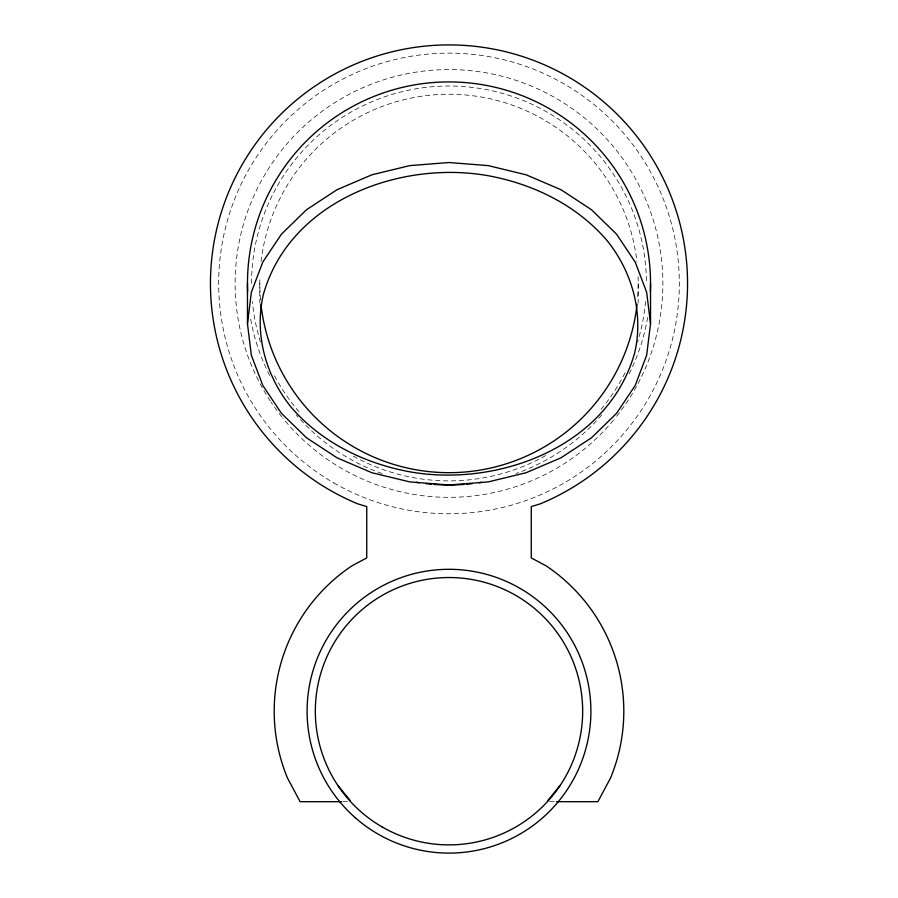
<?xml version="1.0" encoding="UTF-8"?>
<svg xmlns="http://www.w3.org/2000/svg" width="898" height="898" viewBox="0 0 898 898"><rect width="100%" height="100%" fill="white"/><g stroke="black" fill="none" stroke-linecap="round" stroke-linejoin="round"><path stroke-width="0.67" stroke-dasharray="4.49 3.37" d="M342.89 801.69L348.413 801.69M549.587 801.69L555.11 801.69M638.197 283.454L638.197 302.907M259.803 283.454L259.803 302.907M638.074 276.595A189.197 189.197 0 0 1 637.479 299.932M260.521 299.932A189.197 189.197 0 0 1 259.926 276.595M261.082 261.475A189.197 189.197 0 0 1 636.918 261.475M647.649 317.421A201.534 201.534 0 0 1 628.331 375.42M601.705 414.977A201.534 201.534 0 0 1 515.957 473.538M382.043 473.538A201.534 201.534 0 0 1 296.295 414.977M269.669 375.42A201.534 201.534 0 0 1 250.351 317.421M645.606 301.425A197.425 197.425 0 0 1 637.513 342.093M625.042 372.827A197.425 197.425 0 0 1 598.932 411.89M545.715 455.567A197.425 197.425 0 0 1 352.285 455.567M299.068 411.89A197.425 197.425 0 0 1 272.958 372.827M260.487 342.093A197.425 197.425 0 0 1 252.394 301.425M251.575 283.454A197.425 197.425 0 0 1 449 86.028A197.425 197.425 0 0 1 646.425 283.454M270.399 401.114A213.87 213.87 0 0 1 314.042 117.537A213.87 213.87 0 0 1 600.56 132.545A213.87 213.87 0 0 1 614.333 419.13M613.435 420.219A213.87 213.87 0 0 1 282.78 418.041M281.905 416.953A213.87 213.87 0 0 1 271.174 402.27M333.832 482.922A230.326 230.326 0 0 0 679.326 283.454A230.326 230.326 0 0 0 333.832 83.985A230.326 230.326 0 0 0 333.832 482.922"/><path stroke-width="1.35" d="M247.466 323.763L251.339 292.31L262.8 262.059L281.433 234.187L306.487 209.75L337.031 189.703L371.873 174.807L409.679 165.625L449 162.527L488.321 165.625L526.127 174.807L560.969 189.703L591.513 209.75L616.567 234.187L635.2 262.059L646.661 292.31L650.534 323.763L646.661 355.215L635.2 385.455L616.567 413.338L591.513 437.764L560.969 457.812L526.127 472.718L488.321 481.889L449 484.987L409.679 481.889L371.873 472.718L337.031 457.812L306.487 437.764L281.433 413.338L262.8 385.455L251.339 355.215L247.466 323.763L247.466 283.454M547.724 800.612L560.139 785.469M341.509 801.69L300.112 801.69L287.506 778.095A174.807 174.807 0 0 1 351.881 565.863L366.743 557.916L366.743 506.584L357.707 503.845A238.554 238.554 0 0 1 259.747 138.236A238.554 238.554 0 0 1 638.254 138.236A238.554 238.554 0 0 1 540.293 503.845L531.257 506.584L531.257 557.916L546.119 565.863A174.807 174.807 0 0 1 610.494 778.095L597.888 801.69L556.491 801.69M337.861 785.469L350.276 800.612M650.534 283.454L650.534 323.763M637.075 304.052A189.197 189.197 0 0 1 260.925 304.052M247.635 291.614A201.534 201.534 0 0 1 449 81.92A201.534 201.534 0 0 1 650.365 291.614M481.631 482.327A201.534 201.534 0 0 1 478.937 482.754M472.157 483.652A201.534 201.534 0 0 1 466.713 484.213M463.985 484.426A201.534 201.534 0 0 1 434.015 484.426M431.287 484.213A201.534 201.534 0 0 1 425.843 483.652M419.063 482.754A201.534 201.534 0 0 1 416.369 482.327M263.44 294.23C253.977 334.179 265.864 376.442 291.693 407.849C322.438 443.208 366.384 464.277 412.092 472.213C500.433 486.828 608.406 445.655 634.56 353.284C644.023 313.346 632.136 271.073 606.307 239.665C575.562 204.306 531.616 183.237 485.908 175.312C397.567 160.697 289.594 201.87 263.44 294.23M382.166 826.968A133.667 133.667 0 0 0 582.667 711.205A133.667 133.667 0 0 0 382.166 595.441A133.667 133.667 0 0 0 382.166 826.968M355.44 817.887A141.895 141.895 0 0 0 588.168 738.886A141.895 141.895 0 0 0 403.393 576.83A141.895 141.895 0 0 0 355.44 817.887"/></g></svg>
